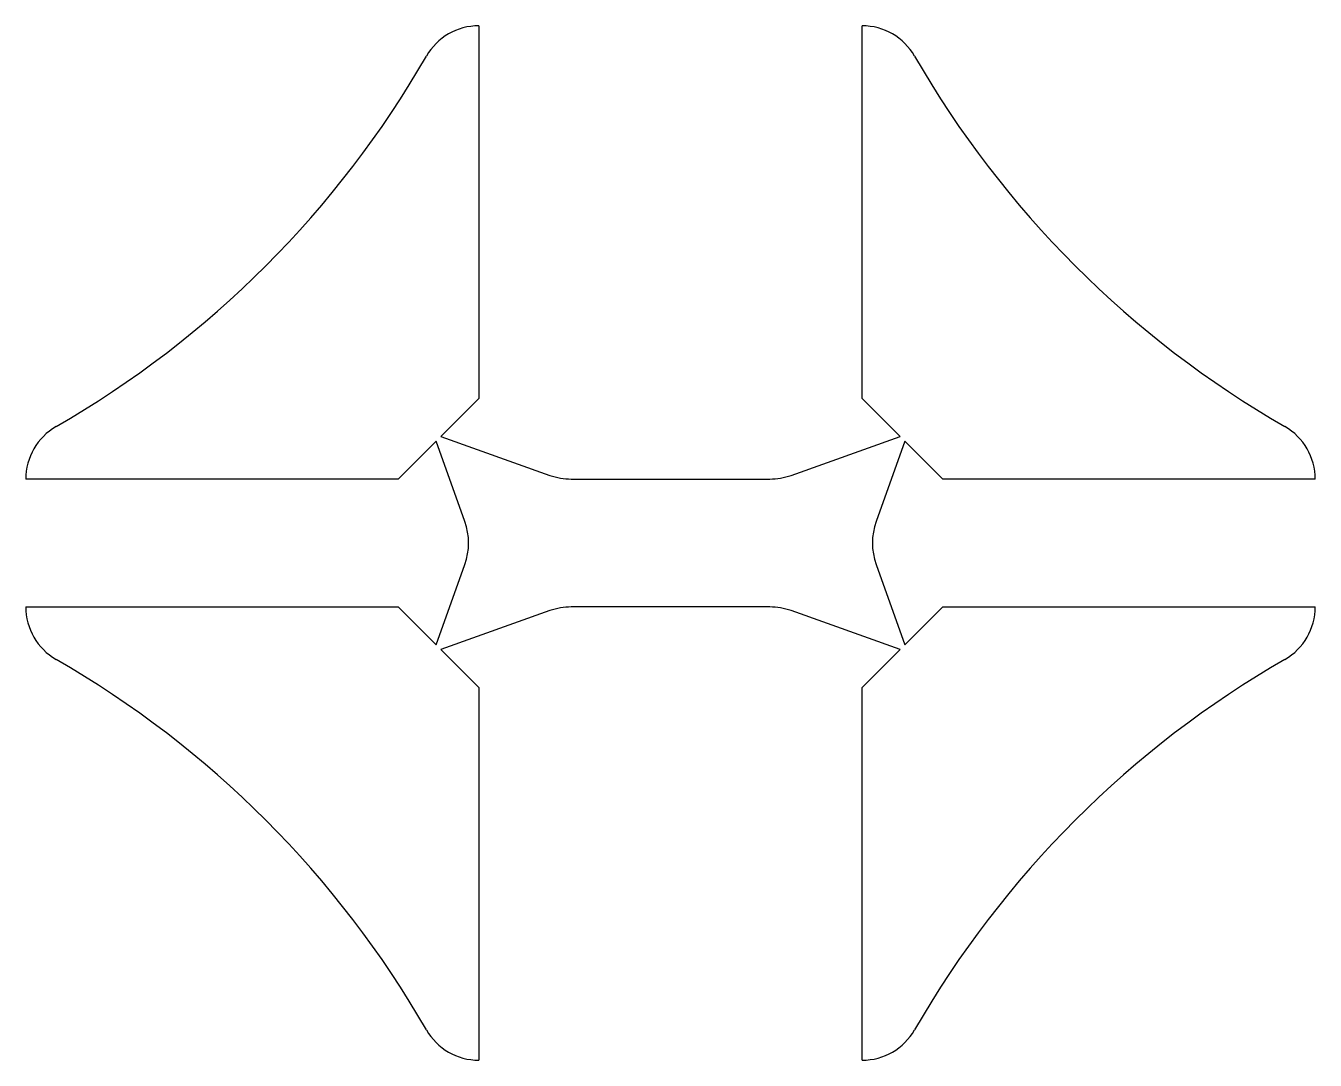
# Model space of a CAD drawing. Extents: x 0 to 128, y 0 to 103.
import ezdxf

# ---------------------------------------------------------------- set-up
doc = ezdxf.new("R2010")
doc.units = 0
doc.layers.get('0').update_dxf_attribs({"linetype": 'CONTINUOUS'})

msp = doc.modelspace()

# ---------------------------------------------------------------- linework, layer by layer
for p, q in [((45, 102.699997), (45, 65.699997)), ((83.099998, 65.699997), (83.099998, 102.699997)), ((45, 65.699997), (41.224499, 61.9245)), ((86.875504, 61.9245), (83.099998, 65.699997)), ((41.224499, 61.9245), (52.060398, 58.067699)), ((76.039597, 58.067699), (86.875504, 61.9245)), ((40.775501, 61.475498), (37, 57.700001)), ((43.621601, 53.479301), (40.775501, 61.475498)), ((87.324501, 61.475498), (84.478401, 53.479301)), ((91.099998, 57.700001), (87.324501, 61.475498)), ((37, 57.700001), (0, 57.700001)), ((54.189701, 57.7001), (73.910301, 57.700001)), ((128.100006, 57.700001), (91.099998, 57.700001)), ((40.775501, 41.224499), (43.621601, 49.220699)), ((84.478401, 49.220699), (87.324501, 41.224499)), ((0, 45), (37, 45)), ((37, 45), (40.775501, 41.224499)), ((73.910301, 45), (54.1898, 45)), ((87.324501, 41.224499), (91.099998, 45)), ((91.099998, 45), (128.100006, 45)), ((52.060398, 44.632401), (41.224499, 40.775501)), ((86.875504, 40.775501), (76.039597, 44.632401)), ((41.224499, 40.775501), (45, 37)), ((83.099998, 37), (86.875504, 40.775501)), ((45, 37), (45, 0)), ((83.099998, 0), (83.099998, 37))]:
    msp.add_line(p, q)
for centre, radius, start, end in [((45, 96.700005), 5.999995, 90, 150.079361), ((83.099998, 96.699997), 6, 29.920689, 90), ((-46.872303, 149.572296), 100, -60.079681, -29.920288), ((174.97229, 149.572296), 99.999992, -150.079681, -119.920303), ((6, 57.700001), 6, 119.920662, 180), ((122.099998, 57.699997), 5.999999, 0, 60.079376), ((54.189697, 64.050102), 6.350044, -109.59201, -90), ((73.910301, 64.050003), 6.350002, -90, -70.407684), ((37.639202, 51.349998), 6.35004, -19.592041, 19.592064), ((90.4608, 51.350002), 6.35004, 160.407974, 199.592072), ((6, 45), 5.999996, 180, 240.079346), ((54.1898, 38.650002), 6.349998, 90, 109.592911), ((73.910294, 38.650002), 6.350041, 70.407936, 90), ((122.100006, 45), 6, -60.079407, 0), ((-46.872295, -46.872303), 100, 29.920313, 60.079697), ((174.97229, -46.872295), 99.999992, 119.920311, 150.079697), ((45, 6), 6, -150.07933, -90), ((83.099998, 6), 6, -90, -29.920654)]:
    msp.add_arc(centre, radius, start, end)

doc.saveas('drawing.dxf')
